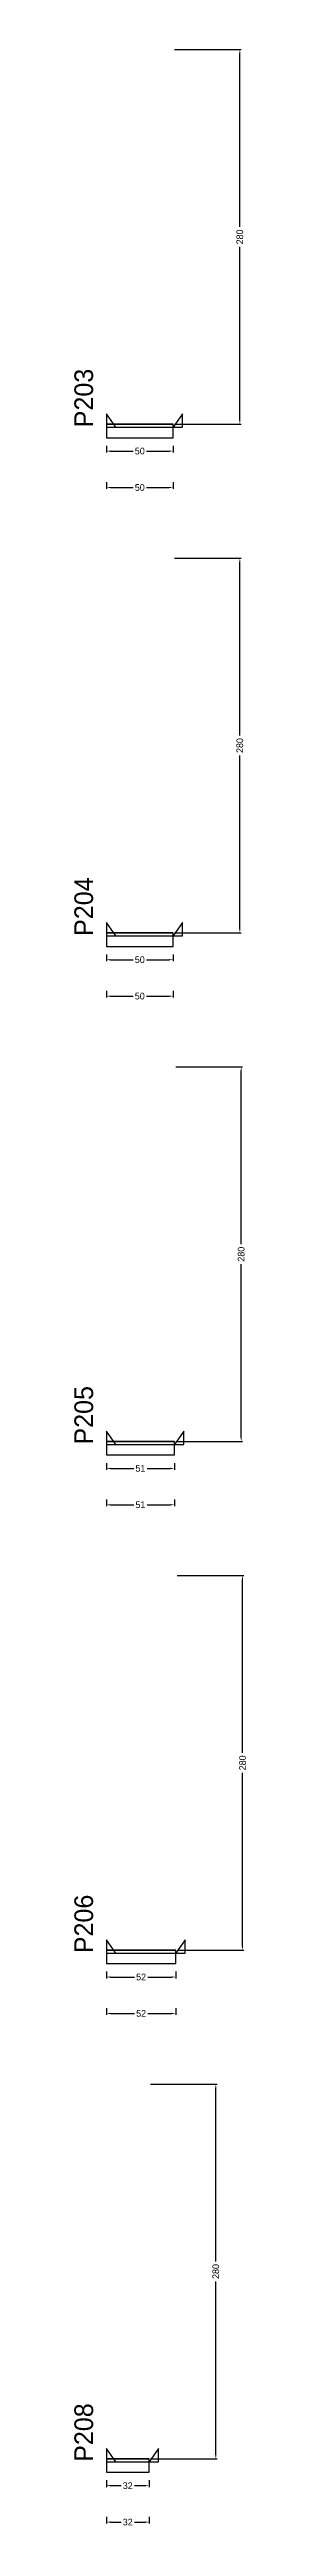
# Model space of a CAD drawing. Header units: centimetres. Extents: x -10500 to 4147, y -7606 to 295.
# Drawn here: x 3976 to 4105, y -3468 to -1618 of the extents above; entities that cross this region are included whole.
import ezdxf

# ---------------------------------------------------------------- set-up
doc = ezdxf.new("R2010")
doc.units = ezdxf.units.CM
for name, color, linetype in [('NOMENCLATURA', 7, 'Continuous'), ('SARR_2.2x10', 60, 'Continuous'), ('SARR_2.2x7', 40, 'Continuous')]:
    doc.layers.add(name, color=color, linetype=linetype)
doc.dimstyles.new('PAINEL-NOVA', dxfattribs={"dimtxt": 5, "dimasz": 3, "dimexe": 1, "dimexo": 1, "dimgap": 1, "dimtad": 1, "dimcen": 2.5, "dimazin": 3, "dimtfac": 1, "dimtmove": 0, "dimatfit": 3})

# ---------------------------------------------------------------- blocks, each defined once
blk = doc.blocks.new('_CLOSEDFILLED')
at = {"color": 0, "linetype": 'BYBLOCK'}
blk.add_solid([(-1, 0.16), (0, 0), (-1, -0.16)], dxfattribs=at)
blk = doc.blocks.new('*D151')
for p, q in [((4000, -1913.8), (4000, -1918.8)), ((4003, -1917.8), (4020, -1917.8)), ((4030, -1917.8), (4047, -1917.8)), ((4050, -1913.8), (4050, -1918.8))]:
    blk.add_line(p, q)
at = {"layer": 'Defpoints'}
for p in [(4000, -1912.8), (4000, -1917.8), (4050, -1912.8)]:
    blk.add_point(p, dxfattribs=at)
at = {"layer": 'SARR_2.2x10', "xscale": 3, "yscale": 3, "rotation": 180}
blk.add_blockref('_CLOSEDFILLED', (4000, -1917.8), dxfattribs=at)
at = {"layer": 'SARR_2.2x10', "xscale": 3, "yscale": 3}
blk.add_blockref('_CLOSEDFILLED', (4050, -1917.8), dxfattribs=at)
at = {"layer": 'SARR_2.2x10', "insert": (4025, -1917.8), "char_height": 5, "attachment_point": 5}
blk.add_mtext('50', dxfattribs=at)
blk = doc.blocks.new('*D152')
for p, q in [((4051, -1617.8), (4101, -1617.8)), ((4100, -1750.3), (4100, -1620.8)), ((4100, -1894.8), (4100, -1765.3)), ((4051, -1897.8), (4101, -1897.8))]:
    blk.add_line(p, q)
at = {"layer": 'Defpoints'}
for p in [(4050, -1617.8), (4050, -1897.8), (4100, -1897.8)]:
    blk.add_point(p, dxfattribs=at)
at = {"layer": 'SARR_2.2x10', "xscale": 3, "yscale": 3}
for p, rotation in [((4100, -1617.8), 90), ((4100, -1897.8), 270)]:
    blk.add_blockref('_CLOSEDFILLED', p, dxfattribs=dict(at, rotation=rotation))
at = {"layer": 'SARR_2.2x10', "insert": (4100, -1757.8), "char_height": 5, "attachment_point": 5, "rotation": 90}
blk.add_mtext('280', dxfattribs=at)
blk = doc.blocks.new('*D153')
for p, q in [((4051, -1617.8), (4101, -1617.8)), ((4100, -1750.3), (4100, -1620.8)), ((4100, -1894.8), (4100, -1765.3)), ((4051, -1897.8), (4101, -1897.8))]:
    blk.add_line(p, q)
at = {"layer": 'Defpoints'}
for p in [(4050, -1617.8), (4050, -1897.8), (4100, -1897.8)]:
    blk.add_point(p, dxfattribs=at)
at = {"layer": 'SARR_2.2x10', "xscale": 3, "yscale": 3}
for p, rotation in [((4100, -1617.8), 90), ((4100, -1897.8), 270)]:
    blk.add_blockref('_CLOSEDFILLED', p, dxfattribs=dict(at, rotation=rotation))
at = {"layer": 'SARR_2.2x10', "insert": (4100, -1757.8), "char_height": 5, "attachment_point": 5, "rotation": 90}
blk.add_mtext('280', dxfattribs=at)
blk = doc.blocks.new('*D154')
for p, q in [((4051, -1617.8), (4101, -1617.8)), ((4100, -1750.3), (4100, -1620.8)), ((4100, -1894.8), (4100, -1765.3)), ((4051, -1897.8), (4101, -1897.8))]:
    blk.add_line(p, q)
at = {"layer": 'Defpoints'}
for p in [(4050, -1617.8), (4050, -1897.8), (4100, -1897.8)]:
    blk.add_point(p, dxfattribs=at)
at = {"layer": 'SARR_2.2x10', "xscale": 3, "yscale": 3}
for p, rotation in [((4100, -1617.8), 90), ((4100, -1897.8), 270)]:
    blk.add_blockref('_CLOSEDFILLED', p, dxfattribs=dict(at, rotation=rotation))
at = {"layer": 'SARR_2.2x10', "insert": (4100, -1757.8), "char_height": 5, "attachment_point": 5, "rotation": 90}
blk.add_mtext('280', dxfattribs=at)
blk = doc.blocks.new('*D155')
for p, q in [((4051, -1617.8), (4101, -1617.8)), ((4100, -1750.3), (4100, -1620.8)), ((4100, -1894.8), (4100, -1765.3)), ((4051, -1897.8), (4101, -1897.8))]:
    blk.add_line(p, q)
at = {"layer": 'Defpoints'}
for p in [(4050, -1617.8), (4050, -1897.8), (4100, -1897.8)]:
    blk.add_point(p, dxfattribs=at)
at = {"layer": 'SARR_2.2x10', "xscale": 3, "yscale": 3}
for p, rotation in [((4100, -1617.8), 90), ((4100, -1897.8), 270)]:
    blk.add_blockref('_CLOSEDFILLED', p, dxfattribs=dict(at, rotation=rotation))
at = {"layer": 'SARR_2.2x10', "insert": (4100, -1757.8), "char_height": 5, "attachment_point": 5, "rotation": 90}
blk.add_mtext('280', dxfattribs=at)
blk = doc.blocks.new('*D156')
for p, q in [((4000, -1941), (4000, -1946)), ((4050, -1941), (4050, -1946)), ((4003, -1945), (4020, -1945)), ((4030, -1945), (4047, -1945))]:
    blk.add_line(p, q)
at = {"layer": 'Defpoints'}
for p in [(4000, -1940), (4050, -1940), (4000, -1945)]:
    blk.add_point(p, dxfattribs=at)
at = {"layer": 'SARR_2.2x10', "xscale": 3, "yscale": 3, "rotation": 180}
blk.add_blockref('_CLOSEDFILLED', (4000, -1945), dxfattribs=at)
at = {"layer": 'SARR_2.2x10', "xscale": 3, "yscale": 3}
blk.add_blockref('_CLOSEDFILLED', (4050, -1945), dxfattribs=at)
at = {"layer": 'SARR_2.2x10', "insert": (4025, -1945), "char_height": 5, "attachment_point": 5}
blk.add_mtext('50', dxfattribs=at)
blk = doc.blocks.new('GRA-E')
at = {"layer": 'SARR_2.2x7'}
blk.add_lwpolyline([(0, 0), (7, 0), (0, 10)], close=True, dxfattribs=at)
blk = doc.blocks.new('GRA-D')
at = {"layer": 'SARR_2.2x7'}
blk.add_lwpolyline([(0, 0), (7, 0), (7, 10)], close=True, dxfattribs=at)
blk = doc.blocks.new('*D177')
for p, q in [((4000, -2293.8), (4000, -2298.8)), ((4050, -2293.8), (4050, -2298.8)), ((4003, -2297.8), (4020, -2297.8)), ((4030, -2297.8), (4047, -2297.8))]:
    blk.add_line(p, q)
at = {"layer": 'Defpoints'}
for p in [(4000, -2292.8), (4050, -2292.8), (4000, -2297.8)]:
    blk.add_point(p, dxfattribs=at)
at = {"layer": 'SARR_2.2x10', "xscale": 3, "yscale": 3, "rotation": 180}
blk.add_blockref('_CLOSEDFILLED', (4000, -2297.8), dxfattribs=at)
at = {"layer": 'SARR_2.2x10', "xscale": 3, "yscale": 3}
blk.add_blockref('_CLOSEDFILLED', (4050, -2297.8), dxfattribs=at)
at = {"layer": 'SARR_2.2x10', "insert": (4025, -2297.8), "char_height": 5, "attachment_point": 5}
blk.add_mtext('50', dxfattribs=at)
blk = doc.blocks.new('*D178')
for p, q in [((4051, -1997.8), (4101, -1997.8)), ((4100, -2130.3), (4100, -2000.8)), ((4100, -2274.8), (4100, -2145.3)), ((4051, -2277.8), (4101, -2277.8))]:
    blk.add_line(p, q)
at = {"layer": 'Defpoints'}
for p in [(4050, -1997.8), (4050, -2277.8), (4100, -2277.8)]:
    blk.add_point(p, dxfattribs=at)
at = {"layer": 'SARR_2.2x10', "xscale": 3, "yscale": 3}
for p, rotation in [((4100, -1997.8), 90), ((4100, -2277.8), 270)]:
    blk.add_blockref('_CLOSEDFILLED', p, dxfattribs=dict(at, rotation=rotation))
at = {"layer": 'SARR_2.2x10', "insert": (4100, -2137.8), "char_height": 5, "attachment_point": 5, "rotation": 90}
blk.add_mtext('280', dxfattribs=at)
blk = doc.blocks.new('*D179')
for p, q in [((4051, -1997.8), (4101, -1997.8)), ((4100, -2130.3), (4100, -2000.8)), ((4100, -2274.8), (4100, -2145.3)), ((4051, -2277.8), (4101, -2277.8))]:
    blk.add_line(p, q)
at = {"layer": 'Defpoints'}
for p in [(4050, -1997.8), (4050, -2277.8), (4100, -2277.8)]:
    blk.add_point(p, dxfattribs=at)
at = {"layer": 'SARR_2.2x10', "xscale": 3, "yscale": 3}
for p, rotation in [((4100, -1997.8), 90), ((4100, -2277.8), 270)]:
    blk.add_blockref('_CLOSEDFILLED', p, dxfattribs=dict(at, rotation=rotation))
at = {"layer": 'SARR_2.2x10', "insert": (4100, -2137.8), "char_height": 5, "attachment_point": 5, "rotation": 90}
blk.add_mtext('280', dxfattribs=at)
blk = doc.blocks.new('*D180')
for p, q in [((4051, -1997.8), (4101, -1997.8)), ((4100, -2130.3), (4100, -2000.8)), ((4100, -2274.8), (4100, -2145.3)), ((4051, -2277.8), (4101, -2277.8))]:
    blk.add_line(p, q)
at = {"layer": 'Defpoints'}
for p in [(4050, -1997.8), (4050, -2277.8), (4100, -2277.8)]:
    blk.add_point(p, dxfattribs=at)
at = {"layer": 'SARR_2.2x10', "xscale": 3, "yscale": 3}
for p, rotation in [((4100, -1997.8), 90), ((4100, -2277.8), 270)]:
    blk.add_blockref('_CLOSEDFILLED', p, dxfattribs=dict(at, rotation=rotation))
at = {"layer": 'SARR_2.2x10', "insert": (4100, -2137.8), "char_height": 5, "attachment_point": 5, "rotation": 90}
blk.add_mtext('280', dxfattribs=at)
blk = doc.blocks.new('*D181')
for p, q in [((4051, -1997.8), (4101, -1997.8)), ((4100, -2130.3), (4100, -2000.8)), ((4100, -2274.8), (4100, -2145.3)), ((4051, -2277.8), (4101, -2277.8))]:
    blk.add_line(p, q)
at = {"layer": 'Defpoints'}
for p in [(4050, -1997.8), (4050, -2277.8), (4100, -2277.8)]:
    blk.add_point(p, dxfattribs=at)
at = {"layer": 'SARR_2.2x10', "xscale": 3, "yscale": 3}
for p, rotation in [((4100, -1997.8), 90), ((4100, -2277.8), 270)]:
    blk.add_blockref('_CLOSEDFILLED', p, dxfattribs=dict(at, rotation=rotation))
at = {"layer": 'SARR_2.2x10', "insert": (4100, -2137.8), "char_height": 5, "attachment_point": 5, "rotation": 90}
blk.add_mtext('280', dxfattribs=at)
blk = doc.blocks.new('*D182')
for p, q in [((4000, -2321), (4000, -2326)), ((4003, -2325), (4020, -2325)), ((4030, -2325), (4047, -2325)), ((4050, -2321), (4050, -2326))]:
    blk.add_line(p, q)
at = {"layer": 'Defpoints'}
for p in [(4000, -2320), (4000, -2325), (4050, -2320)]:
    blk.add_point(p, dxfattribs=at)
at = {"layer": 'SARR_2.2x10', "xscale": 3, "yscale": 3, "rotation": 180}
blk.add_blockref('_CLOSEDFILLED', (4000, -2325), dxfattribs=at)
at = {"layer": 'SARR_2.2x10', "xscale": 3, "yscale": 3}
blk.add_blockref('_CLOSEDFILLED', (4050, -2325), dxfattribs=at)
at = {"layer": 'SARR_2.2x10', "insert": (4025, -2325), "char_height": 5, "attachment_point": 5}
blk.add_mtext('50', dxfattribs=at)
blk = doc.blocks.new('*D203')
for p, q in [((4000, -2673.8), (4000, -2678.8)), ((4003, -2677.8), (4020.5, -2677.8)), ((4030.5, -2677.8), (4048, -2677.8)), ((4051, -2673.8), (4051, -2678.8))]:
    blk.add_line(p, q)
at = {"layer": 'Defpoints'}
for p in [(4000, -2672.8), (4000, -2677.8), (4051, -2672.8)]:
    blk.add_point(p, dxfattribs=at)
at = {"layer": 'SARR_2.2x10', "xscale": 3, "yscale": 3, "rotation": 180}
blk.add_blockref('_CLOSEDFILLED', (4000, -2677.8), dxfattribs=at)
at = {"layer": 'SARR_2.2x10', "xscale": 3, "yscale": 3}
blk.add_blockref('_CLOSEDFILLED', (4051, -2677.8), dxfattribs=at)
at = {"layer": 'SARR_2.2x10', "insert": (4025.5, -2677.8), "char_height": 5, "attachment_point": 5}
blk.add_mtext('51', dxfattribs=at)
blk = doc.blocks.new('*D204')
for p, q in [((4052, -2377.8), (4102, -2377.8)), ((4101, -2510.3), (4101, -2380.8)), ((4101, -2654.8), (4101, -2525.3)), ((4052, -2657.8), (4102, -2657.8))]:
    blk.add_line(p, q)
at = {"layer": 'Defpoints'}
for p in [(4051, -2377.8), (4051, -2657.8), (4101, -2657.8)]:
    blk.add_point(p, dxfattribs=at)
at = {"layer": 'SARR_2.2x10', "xscale": 3, "yscale": 3}
for p, rotation in [((4101, -2377.8), 90), ((4101, -2657.8), 270)]:
    blk.add_blockref('_CLOSEDFILLED', p, dxfattribs=dict(at, rotation=rotation))
at = {"layer": 'SARR_2.2x10', "insert": (4101, -2517.8), "char_height": 5, "attachment_point": 5, "rotation": 90}
blk.add_mtext('280', dxfattribs=at)
blk = doc.blocks.new('*D205')
for p, q in [((4052, -2377.8), (4102, -2377.8)), ((4101, -2510.3), (4101, -2380.8)), ((4101, -2654.8), (4101, -2525.3)), ((4052, -2657.8), (4102, -2657.8))]:
    blk.add_line(p, q)
at = {"layer": 'Defpoints'}
for p in [(4051, -2377.8), (4051, -2657.8), (4101, -2657.8)]:
    blk.add_point(p, dxfattribs=at)
at = {"layer": 'SARR_2.2x10', "xscale": 3, "yscale": 3}
for p, rotation in [((4101, -2377.8), 90), ((4101, -2657.8), 270)]:
    blk.add_blockref('_CLOSEDFILLED', p, dxfattribs=dict(at, rotation=rotation))
at = {"layer": 'SARR_2.2x10', "insert": (4101, -2517.8), "char_height": 5, "attachment_point": 5, "rotation": 90}
blk.add_mtext('280', dxfattribs=at)
blk = doc.blocks.new('*D206')
for p, q in [((4052, -2377.8), (4102, -2377.8)), ((4101, -2510.3), (4101, -2380.8)), ((4101, -2654.8), (4101, -2525.3)), ((4052, -2657.8), (4102, -2657.8))]:
    blk.add_line(p, q)
at = {"layer": 'Defpoints'}
for p in [(4051, -2377.8), (4051, -2657.8), (4101, -2657.8)]:
    blk.add_point(p, dxfattribs=at)
at = {"layer": 'SARR_2.2x10', "xscale": 3, "yscale": 3}
for p, rotation in [((4101, -2377.8), 90), ((4101, -2657.8), 270)]:
    blk.add_blockref('_CLOSEDFILLED', p, dxfattribs=dict(at, rotation=rotation))
at = {"layer": 'SARR_2.2x10', "insert": (4101, -2517.8), "char_height": 5, "attachment_point": 5, "rotation": 90}
blk.add_mtext('280', dxfattribs=at)
blk = doc.blocks.new('*D207')
for p, q in [((4052, -2377.8), (4102, -2377.8)), ((4101, -2510.3), (4101, -2380.8)), ((4101, -2654.8), (4101, -2525.3)), ((4052, -2657.8), (4102, -2657.8))]:
    blk.add_line(p, q)
at = {"layer": 'Defpoints'}
for p in [(4051, -2377.8), (4051, -2657.8), (4101, -2657.8)]:
    blk.add_point(p, dxfattribs=at)
at = {"layer": 'SARR_2.2x10', "xscale": 3, "yscale": 3}
for p, rotation in [((4101, -2377.8), 90), ((4101, -2657.8), 270)]:
    blk.add_blockref('_CLOSEDFILLED', p, dxfattribs=dict(at, rotation=rotation))
at = {"layer": 'SARR_2.2x10', "insert": (4101, -2517.8), "char_height": 5, "attachment_point": 5, "rotation": 90}
blk.add_mtext('280', dxfattribs=at)
blk = doc.blocks.new('*D208')
for p, q in [((4000, -2701), (4000, -2706)), ((4051, -2701), (4051, -2706)), ((4003, -2705), (4020.5, -2705)), ((4030.5, -2705), (4048, -2705))]:
    blk.add_line(p, q)
at = {"layer": 'Defpoints'}
for p in [(4000, -2700), (4051, -2700), (4000, -2705)]:
    blk.add_point(p, dxfattribs=at)
at = {"layer": 'SARR_2.2x10', "xscale": 3, "yscale": 3, "rotation": 180}
blk.add_blockref('_CLOSEDFILLED', (4000, -2705), dxfattribs=at)
at = {"layer": 'SARR_2.2x10', "xscale": 3, "yscale": 3}
blk.add_blockref('_CLOSEDFILLED', (4051, -2705), dxfattribs=at)
at = {"layer": 'SARR_2.2x10', "insert": (4025.5, -2705), "char_height": 5, "attachment_point": 5}
blk.add_mtext('51', dxfattribs=at)
blk = doc.blocks.new('*D229')
for p, q in [((4000, -3053.8), (4000, -3058.8)), ((4003, -3057.8), (4021, -3057.8)), ((4031, -3057.8), (4049, -3057.8)), ((4052, -3053.8), (4052, -3058.8))]:
    blk.add_line(p, q)
at = {"layer": 'Defpoints'}
for p in [(4000, -3052.8), (4052, -3052.8), (4000, -3057.8)]:
    blk.add_point(p, dxfattribs=at)
at = {"layer": 'SARR_2.2x10', "xscale": 3, "yscale": 3, "rotation": 180}
blk.add_blockref('_CLOSEDFILLED', (4000, -3057.8), dxfattribs=at)
at = {"layer": 'SARR_2.2x10', "xscale": 3, "yscale": 3}
blk.add_blockref('_CLOSEDFILLED', (4052, -3057.8), dxfattribs=at)
at = {"layer": 'SARR_2.2x10', "insert": (4026, -3057.8), "char_height": 5, "attachment_point": 5}
blk.add_mtext('52', dxfattribs=at)
blk = doc.blocks.new('*D230')
for p, q in [((4053, -2757.8), (4103, -2757.8)), ((4102, -2890.3), (4102, -2760.8)), ((4102, -3034.8), (4102, -2905.3)), ((4053, -3037.8), (4103, -3037.8))]:
    blk.add_line(p, q)
at = {"layer": 'Defpoints'}
for p in [(4052, -2757.8), (4052, -3037.8), (4102, -3037.8)]:
    blk.add_point(p, dxfattribs=at)
at = {"layer": 'SARR_2.2x10', "xscale": 3, "yscale": 3}
for p, rotation in [((4102, -2757.8), 90), ((4102, -3037.8), 270)]:
    blk.add_blockref('_CLOSEDFILLED', p, dxfattribs=dict(at, rotation=rotation))
at = {"layer": 'SARR_2.2x10', "insert": (4102, -2897.8), "char_height": 5, "attachment_point": 5, "rotation": 90}
blk.add_mtext('280', dxfattribs=at)
blk = doc.blocks.new('*D231')
for p, q in [((4053, -2757.8), (4103, -2757.8)), ((4102, -2890.3), (4102, -2760.8)), ((4102, -3034.8), (4102, -2905.3)), ((4053, -3037.8), (4103, -3037.8))]:
    blk.add_line(p, q)
at = {"layer": 'Defpoints'}
for p in [(4052, -2757.8), (4052, -3037.8), (4102, -3037.8)]:
    blk.add_point(p, dxfattribs=at)
at = {"layer": 'SARR_2.2x10', "xscale": 3, "yscale": 3}
for p, rotation in [((4102, -2757.8), 90), ((4102, -3037.8), 270)]:
    blk.add_blockref('_CLOSEDFILLED', p, dxfattribs=dict(at, rotation=rotation))
at = {"layer": 'SARR_2.2x10', "insert": (4102, -2897.8), "char_height": 5, "attachment_point": 5, "rotation": 90}
blk.add_mtext('280', dxfattribs=at)
blk = doc.blocks.new('*D232')
for p, q in [((4053, -2757.8), (4103, -2757.8)), ((4102, -2890.3), (4102, -2760.8)), ((4102, -3034.8), (4102, -2905.3)), ((4053, -3037.8), (4103, -3037.8))]:
    blk.add_line(p, q)
at = {"layer": 'Defpoints'}
for p in [(4052, -2757.8), (4052, -3037.8), (4102, -3037.8)]:
    blk.add_point(p, dxfattribs=at)
at = {"layer": 'SARR_2.2x10', "xscale": 3, "yscale": 3}
for p, rotation in [((4102, -2757.8), 90), ((4102, -3037.8), 270)]:
    blk.add_blockref('_CLOSEDFILLED', p, dxfattribs=dict(at, rotation=rotation))
at = {"layer": 'SARR_2.2x10', "insert": (4102, -2897.8), "char_height": 5, "attachment_point": 5, "rotation": 90}
blk.add_mtext('280', dxfattribs=at)
blk = doc.blocks.new('*D233')
for p, q in [((4053, -2757.8), (4103, -2757.8)), ((4102, -2890.3), (4102, -2760.8)), ((4102, -3034.8), (4102, -2905.3)), ((4053, -3037.8), (4103, -3037.8))]:
    blk.add_line(p, q)
at = {"layer": 'Defpoints'}
for p in [(4052, -2757.8), (4052, -3037.8), (4102, -3037.8)]:
    blk.add_point(p, dxfattribs=at)
at = {"layer": 'SARR_2.2x10', "xscale": 3, "yscale": 3}
for p, rotation in [((4102, -2757.8), 90), ((4102, -3037.8), 270)]:
    blk.add_blockref('_CLOSEDFILLED', p, dxfattribs=dict(at, rotation=rotation))
at = {"layer": 'SARR_2.2x10', "insert": (4102, -2897.8), "char_height": 5, "attachment_point": 5, "rotation": 90}
blk.add_mtext('280', dxfattribs=at)
blk = doc.blocks.new('*D234')
for p, q in [((4000, -3081), (4000, -3086)), ((4003, -3085), (4021, -3085)), ((4031, -3085), (4049, -3085)), ((4052, -3081), (4052, -3086))]:
    blk.add_line(p, q)
at = {"layer": 'Defpoints'}
for p in [(4000, -3080), (4000, -3085), (4052, -3080)]:
    blk.add_point(p, dxfattribs=at)
at = {"layer": 'SARR_2.2x10', "xscale": 3, "yscale": 3, "rotation": 180}
blk.add_blockref('_CLOSEDFILLED', (4000, -3085), dxfattribs=at)
at = {"layer": 'SARR_2.2x10', "xscale": 3, "yscale": 3}
blk.add_blockref('_CLOSEDFILLED', (4052, -3085), dxfattribs=at)
at = {"layer": 'SARR_2.2x10', "insert": (4026, -3085), "char_height": 5, "attachment_point": 5}
blk.add_mtext('52', dxfattribs=at)
blk = doc.blocks.new('*D255')
for p, q in [((4000, -3433.8), (4000, -3438.8)), ((4003, -3437.8), (4011, -3437.8)), ((4021, -3437.8), (4029, -3437.8)), ((4032, -3433.8), (4032, -3438.8))]:
    blk.add_line(p, q)
at = {"layer": 'Defpoints'}
for p in [(4000, -3432.8), (4000, -3437.8), (4032, -3432.8)]:
    blk.add_point(p, dxfattribs=at)
at = {"layer": 'SARR_2.2x10', "xscale": 3, "yscale": 3, "rotation": 180}
blk.add_blockref('_CLOSEDFILLED', (4000, -3437.8), dxfattribs=at)
at = {"layer": 'SARR_2.2x10', "xscale": 3, "yscale": 3}
blk.add_blockref('_CLOSEDFILLED', (4032, -3437.8), dxfattribs=at)
at = {"layer": 'SARR_2.2x10', "insert": (4016, -3437.8), "char_height": 5, "attachment_point": 5}
blk.add_mtext('32', dxfattribs=at)
blk = doc.blocks.new('*D256')
for p, q in [((4033, -3137.8), (4083, -3137.8)), ((4082, -3270.3), (4082, -3140.8)), ((4082, -3414.8), (4082, -3285.3)), ((4033, -3417.8), (4083, -3417.8))]:
    blk.add_line(p, q)
at = {"layer": 'Defpoints'}
for p in [(4032, -3137.8), (4032, -3417.8), (4082, -3417.8)]:
    blk.add_point(p, dxfattribs=at)
at = {"layer": 'SARR_2.2x10', "xscale": 3, "yscale": 3}
for p, rotation in [((4082, -3137.8), 90), ((4082, -3417.8), 270)]:
    blk.add_blockref('_CLOSEDFILLED', p, dxfattribs=dict(at, rotation=rotation))
at = {"layer": 'SARR_2.2x10', "insert": (4082, -3277.8), "char_height": 5, "attachment_point": 5, "rotation": 90}
blk.add_mtext('280', dxfattribs=at)
blk = doc.blocks.new('*D257')
for p, q in [((4033, -3137.8), (4083, -3137.8)), ((4082, -3270.3), (4082, -3140.8)), ((4082, -3414.8), (4082, -3285.3)), ((4033, -3417.8), (4083, -3417.8))]:
    blk.add_line(p, q)
at = {"layer": 'Defpoints'}
for p in [(4032, -3137.8), (4032, -3417.8), (4082, -3417.8)]:
    blk.add_point(p, dxfattribs=at)
at = {"layer": 'SARR_2.2x10', "xscale": 3, "yscale": 3}
for p, rotation in [((4082, -3137.8), 90), ((4082, -3417.8), 270)]:
    blk.add_blockref('_CLOSEDFILLED', p, dxfattribs=dict(at, rotation=rotation))
at = {"layer": 'SARR_2.2x10', "insert": (4082, -3277.8), "char_height": 5, "attachment_point": 5, "rotation": 90}
blk.add_mtext('280', dxfattribs=at)
blk = doc.blocks.new('*D258')
for p, q in [((4033, -3137.8), (4083, -3137.8)), ((4082, -3270.3), (4082, -3140.8)), ((4082, -3414.8), (4082, -3285.3)), ((4033, -3417.8), (4083, -3417.8))]:
    blk.add_line(p, q)
at = {"layer": 'Defpoints'}
for p in [(4032, -3137.8), (4032, -3417.8), (4082, -3417.8)]:
    blk.add_point(p, dxfattribs=at)
at = {"layer": 'SARR_2.2x10', "xscale": 3, "yscale": 3}
for p, rotation in [((4082, -3137.8), 90), ((4082, -3417.8), 270)]:
    blk.add_blockref('_CLOSEDFILLED', p, dxfattribs=dict(at, rotation=rotation))
at = {"layer": 'SARR_2.2x10', "insert": (4082, -3277.8), "char_height": 5, "attachment_point": 5, "rotation": 90}
blk.add_mtext('280', dxfattribs=at)
blk = doc.blocks.new('*D259')
for p, q in [((4033, -3137.8), (4083, -3137.8)), ((4082, -3270.3), (4082, -3140.8)), ((4082, -3414.8), (4082, -3285.3)), ((4033, -3417.8), (4083, -3417.8))]:
    blk.add_line(p, q)
at = {"layer": 'Defpoints'}
for p in [(4032, -3137.8), (4032, -3417.8), (4082, -3417.8)]:
    blk.add_point(p, dxfattribs=at)
at = {"layer": 'SARR_2.2x10', "xscale": 3, "yscale": 3}
for p, rotation in [((4082, -3137.8), 90), ((4082, -3417.8), 270)]:
    blk.add_blockref('_CLOSEDFILLED', p, dxfattribs=dict(at, rotation=rotation))
at = {"layer": 'SARR_2.2x10', "insert": (4082, -3277.8), "char_height": 5, "attachment_point": 5, "rotation": 90}
blk.add_mtext('280', dxfattribs=at)
blk = doc.blocks.new('*D260')
for p, q in [((4000, -3461), (4000, -3466)), ((4003, -3465), (4011, -3465)), ((4021, -3465), (4029, -3465)), ((4032, -3461), (4032, -3466))]:
    blk.add_line(p, q)
at = {"layer": 'Defpoints'}
for p in [(4000, -3460), (4032, -3460), (4000, -3465)]:
    blk.add_point(p, dxfattribs=at)
at = {"layer": 'SARR_2.2x10', "xscale": 3, "yscale": 3, "rotation": 180}
blk.add_blockref('_CLOSEDFILLED', (4000, -3465), dxfattribs=at)
at = {"layer": 'SARR_2.2x10', "xscale": 3, "yscale": 3}
blk.add_blockref('_CLOSEDFILLED', (4032, -3465), dxfattribs=at)
at = {"layer": 'SARR_2.2x10', "insert": (4016, -3465), "char_height": 5, "attachment_point": 5}
blk.add_mtext('32', dxfattribs=at)

msp = doc.modelspace()

# ---------------------------------------------------------------- linework, layer by layer
at = {"layer": 'SARR_2.2x10'}
for p, q in [((4050, -1897.8), (4000, -1897.8)), ((4000, -1897.8), (4000, -1907.8)), ((4050, -1907.8), (4050, -1897.8)), ((4000, -1907.8), (4050, -1907.8)), ((4050, -2277.8), (4000, -2277.8)), ((4000, -2277.8), (4000, -2287.8)), ((4000, -2287.8), (4050, -2287.8)), ((4050, -2287.8), (4050, -2277.8)), ((4051, -2657.8), (4000, -2657.8)), ((4000, -2657.8), (4000, -2667.8)), ((4051, -2667.8), (4051, -2657.8)), ((4000, -2667.8), (4051, -2667.8)), ((4052, -3037.8), (4000, -3037.8)), ((4000, -3037.8), (4000, -3047.8)), ((4000, -3047.8), (4052, -3047.8)), ((4052, -3047.8), (4052, -3037.8)), ((4032, -3417.8), (4000, -3417.8)), ((4000, -3417.8), (4000, -3427.8)), ((4032, -3427.8), (4032, -3417.8)), ((4000, -3427.8), (4032, -3427.8))]:
    msp.add_line(p, q, dxfattribs=at)
at = {"layer": 'SARR_2.2x7'}
for p, q in [((4050, -1897.8), (4000, -1897.8)), ((4000, -1897.8), (4000, -1900)), ((4000, -1897.8), (4007, -1897.8)), ((4000, -1897.8), (4007, -1897.8)), ((4000, -1897.8), (4007, -1897.8)), ((4000, -1897.8), (4007, -1897.8)), ((4000, -1900), (4050, -1900)), ((4007, -1897.8), (4050, -1897.8)), ((4007, -1897.8), (4050, -1897.8)), ((4007, -1897.8), (4050, -1897.8)), ((4007, -1897.8), (4050, -1897.8)), ((4050, -1900), (4050, -1897.8)), ((4050, -2277.8), (4000, -2277.8)), ((4000, -2277.8), (4000, -2280)), ((4000, -2277.8), (4007, -2277.8)), ((4000, -2277.8), (4007, -2277.8)), ((4000, -2277.8), (4007, -2277.8)), ((4000, -2277.8), (4007, -2277.8)), ((4000, -2280), (4050, -2280)), ((4007, -2277.8), (4050, -2277.8)), ((4007, -2277.8), (4050, -2277.8)), ((4007, -2277.8), (4050, -2277.8)), ((4007, -2277.8), (4050, -2277.8)), ((4050, -2280), (4050, -2277.8)), ((4051, -2657.8), (4000, -2657.8)), ((4000, -2657.8), (4000, -2660)), ((4000, -2657.8), (4007, -2657.8)), ((4000, -2657.8), (4007, -2657.8)), ((4000, -2657.8), (4007, -2657.8)), ((4000, -2657.8), (4007, -2657.8)), ((4000, -2660), (4051, -2660)), ((4007, -2657.8), (4051, -2657.8)), ((4007, -2657.8), (4051, -2657.8)), ((4007, -2657.8), (4051, -2657.8)), ((4007, -2657.8), (4051, -2657.8)), ((4051, -2660), (4051, -2657.8)), ((4052, -3037.8), (4000, -3037.8)), ((4000, -3037.8), (4000, -3040)), ((4000, -3037.8), (4007, -3037.8)), ((4000, -3037.8), (4007, -3037.8)), ((4000, -3037.8), (4007, -3037.8)), ((4000, -3037.8), (4007, -3037.8)), ((4000, -3040), (4052, -3040)), ((4007, -3037.8), (4052, -3037.8)), ((4007, -3037.8), (4052, -3037.8)), ((4007, -3037.8), (4052, -3037.8)), ((4007, -3037.8), (4052, -3037.8)), ((4052, -3040), (4052, -3037.8)), ((4032, -3417.8), (4000, -3417.8)), ((4000, -3417.8), (4000, -3420)), ((4000, -3417.8), (4007, -3417.8)), ((4000, -3417.8), (4007, -3417.8)), ((4000, -3417.8), (4007, -3417.8)), ((4000, -3417.8), (4007, -3417.8)), ((4000, -3420), (4032, -3420)), ((4007, -3417.8), (4032, -3417.8)), ((4007, -3417.8), (4032, -3417.8)), ((4007, -3417.8), (4032, -3417.8)), ((4007, -3417.8), (4032, -3417.8)), ((4032, -3420), (4032, -3417.8))]:
    msp.add_line(p, q, dxfattribs=at)

# ---------------------------------------------------------------- block references
for name, p in [('GRA-E', (4000, -1900)), ('GRA-D', (4050, -1900)), ('GRA-E', (4000, -2280)), ('GRA-D', (4050, -2280)), ('GRA-E', (4000, -2660)), ('GRA-D', (4051, -2660)), ('GRA-E', (4000, -3040)), ('GRA-D', (4052, -3040)), ('GRA-E', (4000, -3420)), ('GRA-D', (4032, -3420))]:
    msp.add_blockref(name, p, dxfattribs=at)

# ---------------------------------------------------------------- texts
at = {"layer": 'NOMENCLATURA'}
for s, p in [('P203', (3990, -1900)), ('P204', (3990, -2280)), ('P205', (3990, -2660)), ('P206', (3990, -3040)), ('P208', (3990, -3420))]:
    msp.add_text(s, height=14, rotation=90, dxfattribs=at).set_placement(p)

# ---------------------------------------------------------------- dimensions: what is measured, and where the dimension line sits
at = {"layer": 'SARR_2.2x10'}
for base, p1, p2, picture, middle in [((4100, -1897.8), (4050, -1897.8), (4050, -1617.8), '*D152', (4100, -1757.8)), ((4100, -1897.8), (4050, -1897.8), (4050, -1617.8), '*D153', (4100, -1757.8)), ((4100, -1897.8), (4050, -1897.8), (4050, -1617.8), '*D154', (4100, -1757.8)), ((4100, -1897.8), (4050, -1897.8), (4050, -1617.8), '*D155', (4100, -1757.8)), ((4100, -2277.8), (4050, -2277.8), (4050, -1997.8), '*D178', (4100, -2137.8)), ((4100, -2277.8), (4050, -2277.8), (4050, -1997.8), '*D179', (4100, -2137.8)), ((4100, -2277.8), (4050, -2277.8), (4050, -1997.8), '*D180', (4100, -2137.8)), ((4100, -2277.8), (4050, -2277.8), (4050, -1997.8), '*D181', (4100, -2137.8)), ((4101, -2657.8), (4051, -2657.8), (4051, -2377.8), '*D204', (4101, -2517.8)), ((4101, -2657.8), (4051, -2657.8), (4051, -2377.8), '*D205', (4101, -2517.8)), ((4101, -2657.8), (4051, -2657.8), (4051, -2377.8), '*D206', (4101, -2517.8)), ((4101, -2657.8), (4051, -2657.8), (4051, -2377.8), '*D207', (4101, -2517.8)), ((4102, -3037.8), (4052, -3037.8), (4052, -2757.8), '*D230', (4102, -2897.8)), ((4102, -3037.8), (4052, -3037.8), (4052, -2757.8), '*D231', (4102, -2897.8)), ((4102, -3037.8), (4052, -3037.8), (4052, -2757.8), '*D232', (4102, -2897.8)), ((4102, -3037.8), (4052, -3037.8), (4052, -2757.8), '*D233', (4102, -2897.8)), ((4082, -3417.8), (4032, -3417.8), (4032, -3137.8), '*D256', (4082, -3277.8)), ((4082, -3417.8), (4032, -3417.8), (4032, -3137.8), '*D257', (4082, -3277.8)), ((4082, -3417.8), (4032, -3417.8), (4032, -3137.8), '*D258', (4082, -3277.8)), ((4082, -3417.8), (4032, -3417.8), (4032, -3137.8), '*D259', (4082, -3277.8))]:
    dim = msp.add_linear_dim(base=base, p1=p1, p2=p2, angle=90, dimstyle='PAINEL-NOVA', dxfattribs=at)
    dim.commit()
    dim.dimension.update_dxf_attribs({"geometry": picture, "text_midpoint": middle})
for base, p1, p2, picture, middle in [((4000, -1917.8), (4000, -1912.8), (4050, -1912.8), '*D151', (4025, -1917.8)), ((4000, -1945), (4000, -1940), (4050, -1940), '*D156', (4025, -1945)), ((4000, -2297.8), (4000, -2292.8), (4050, -2292.8), '*D177', (4025, -2297.8)), ((4000, -2325), (4000, -2320), (4050, -2320), '*D182', (4025, -2325)), ((4000, -2677.8), (4000, -2672.8), (4051, -2672.8), '*D203', (4025.5, -2677.8)), ((4000, -2705), (4000, -2700), (4051, -2700), '*D208', (4025.5, -2705)), ((4000, -3057.8), (4000, -3052.8), (4052, -3052.8), '*D229', (4026, -3057.8)), ((4000, -3085), (4000, -3080), (4052, -3080), '*D234', (4026, -3085)), ((4000, -3437.8), (4000, -3432.8), (4032, -3432.8), '*D255', (4016, -3437.8)), ((4000, -3465), (4000, -3460), (4032, -3460), '*D260', (4016, -3465))]:
    dim = msp.add_linear_dim(base=base, p1=p1, p2=p2, dimstyle='PAINEL-NOVA', dxfattribs=at)
    dim.commit()
    dim.dimension.update_dxf_attribs({"geometry": picture, "text_midpoint": middle})

doc.saveas('drawing.dxf')
